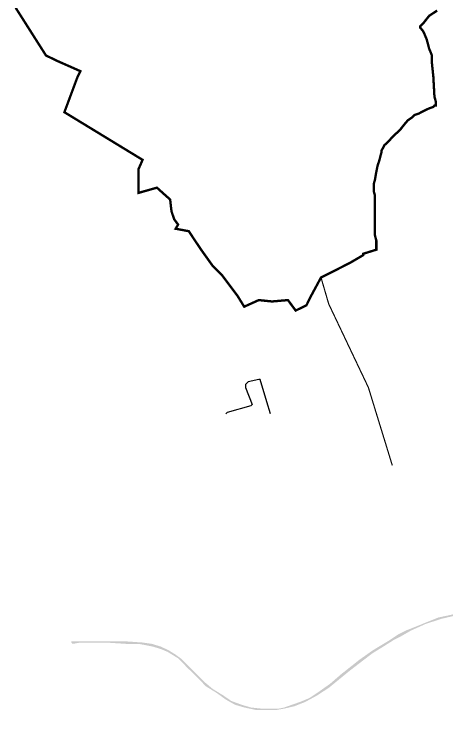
# Model space of a CAD drawing. Header units: millimetres. Extents: x -3588 to 75209, y -3737 to 38254.
# Drawn here: x 17495 to 17938, y 32346 to 33089 of the extents above; entities that cross this region are included whole.
import ezdxf

# ---------------------------------------------------------------- set-up
doc = ezdxf.new("R2010")
doc.units = ezdxf.units.MM
doc.layers.add('H', color=250, linetype='Continuous')
doc.layers.add('P', color=253, linetype='Continuous')

msp = doc.modelspace()

# ---------------------------------------------------------------- hatches: boundary and pattern name
at = {"layer": 'H', "linetype": 'Continuous'}
msp.add_hatch(color=256, dxfattribs=at).paths.add_polyline_path([(17572.073, 32445.379), (17562.486, 32445.379), (17554.58, 32443.97), (17553.156, 32445.379), (17553.156, 32446.499), (17554.58, 32446.499), (17561.35, 32446.499), (17570.664, 32446.499), (17588.444, 32446.499), (17609.905, 32446.499), (17626.277, 32445.379), (17635.879, 32443.97), (17645.193, 32441.138), (17653.371, 32437.185), (17660.157, 32432.96), (17665.518, 32429.007), (17673.696, 32420.813), (17688.66, 32405.85), (17697.974, 32397.96), (17708.984, 32391.174), (17717.178, 32385.525), (17727.901, 32381.572), (17737.503, 32378.755), (17748.225, 32377.635), (17756.403, 32377.635), (17765.733, 32377.635), (17771.367, 32378.755), (17779.273, 32381.572), (17787.466, 32384.405), (17797.053, 32388.358), (17805.247, 32393.719), (17818.802, 32403.321), (17829.524, 32412.635), (17848.441, 32427.599), (17861.98, 32437.185), (17879.776, 32447.923), (17887.682, 32453.285), (17895.86, 32457.51), (17909.415, 32462.871), (17919.001, 32466.824), (17929.739, 32471.065), (17941.87, 32473.609), (17958.242, 32477.834), (17979.975, 32483.196), (17989.305, 32486.028), (18001.724, 32487.148), (18012.447, 32488.573), (18020.625, 32489.981), (18028.818, 32488.573), (18034.18, 32487.148), (18040.949, 32486.028), (18050.279, 32481.787), (18055.913, 32477.834), (18062.698, 32473.609), (18066.651, 32468.248), (18073.421, 32461.462), (18078.782, 32454.693), (18084.143, 32445.379), (18089.793, 32435.777), (18099.107, 32416.86), (18105.876, 32405.85), (18116.887, 32392.31), (18120.84, 32388.358), (18126.201, 32382.996), (18132.987, 32378.755), (18132.987, 32377.635), (18139.756, 32373.394), (18149.358, 32369.441), (18160.081, 32365.2), (18166.85, 32364.08), (18185.767, 32358.431), (18196.777, 32355.886), (18206.092, 32353.069), (18218.51, 32349.116), (18230.657, 32343.755), (18241.38, 32336.986), (18245.621, 32334.153), (18246.741, 32332.745), (18254.935, 32325.975), (18261.704, 32316.661), (18267.066, 32307.059), (18272.715, 32297.456), (18283.438, 32276.011), (18295.584, 32248.901), (18302.354, 32232.529), (18303.762, 32232.529), (18303.762, 32231.121), (18303.762, 32229.985), (18302.354, 32229.985), (18300.946, 32229.985), (18300.946, 32231.121), (18293.04, 32244.676), (18287.39, 32256.807), (18284.846, 32265.001), (18276.668, 32283.901), (18268.474, 32301.697), (18267.066, 32303.106), (18261.704, 32312.42), (18254.935, 32322.022), (18248.149, 32330.2), (18238.835, 32336.986), (18236.019, 32338.106), (18236.019, 32339.514), (18225.296, 32344.875), (18214.285, 32349.116), (18206.092, 32351.661), (18200.73, 32353.069), (18184.647, 32357.31), (18154.72, 32365.2), (18141.165, 32370.849), (18138.348, 32371.986), (18132.987, 32374.802), (18132.987, 32376.211), (18126.201, 32380.164), (18120.84, 32385.525), (18114.07, 32391.174), (18110.117, 32397.96), (18104.468, 32405.85), (18100.515, 32412.635), (18095.154, 32420.813), (18088.384, 32432.96), (18080.19, 32446.499), (18072.012, 32458.934), (18066.651, 32466.824), (18061.274, 32472.473), (18054.504, 32477.834), (18044.902, 32481.787), (18034.18, 32486.028), (18027.41, 32487.148), (18017.808, 32487.148), (18004.253, 32486.028), (17993.53, 32484.62), (17974.614, 32480.379), (17955.425, 32475.018), (17944.703, 32472.473), (17932.556, 32469.656), (17916.184, 32464.295), (17901.221, 32457.51), (17891.907, 32452.148), (17883.729, 32447.923), (17872.99, 32441.138), (17861.98, 32434.368), (17851.257, 32426.174), (17839.126, 32416.86), (17817.377, 32399.08), (17805.247, 32391.174), (17792.828, 32384.405), (17782.105, 32380.164), (17771.367, 32377.635), (17763.189, 32376.211), (17753.587, 32376.211), (17742.864, 32376.211), (17730.717, 32378.755), (17721.131, 32381.572), (17711.529, 32386.949), (17702.215, 32393.719), (17691.204, 32400.488), (17680.482, 32411.499), (17672.288, 32419.405), (17662.974, 32429.007), (17651.963, 32435.777), (17645.193, 32438.609), (17637, 32441.138), (17630.23, 32442.546), (17622.324, 32443.97), (17609.905, 32443.97), (17588.444, 32445.379), (17572.073, 32445.379), (17572.073, 32445.379)])

# ---------------------------------------------------------------- linework, layer by layer
at = {"layer": 'P'}
for points, const_width in [([(17496.135, 33095.77), (17527.198, 33046.926), (17538.209, 33041.565), (17562.486, 33030.843), (17559.654, 33025.193), (17546.098, 32988.785), (17626.277, 32939.941), (17622.036, 32930.339), (17622.036, 32906.078), (17640.952, 32911.439), (17654.508, 32899.292), (17655.916, 32887.161), (17658.733, 32878.967), (17662.686, 32873.606), (17660.157, 32869.365), (17673.696, 32866.837), (17679.057, 32858.643), (17687.251, 32846.512), (17697.974, 32831.548), (17707.576, 32821.946), (17723.66, 32800.501), (17730.445, 32789.491), (17745.409, 32796.26), (17758.948, 32794.852), (17775.32, 32796.26), (17783.225, 32785.538), (17794.236, 32790.899), (17799.597, 32801.621), (17809.2, 32819.402), (17817.105, 32823.354), (17838.838, 32834.365), (17852.394, 32842.271), (17852.394, 32843.679), (17865.933, 32847.92), (17865.933, 32851.873), (17865.933, 32857.234), (17864.524, 32862.596), (17864.524, 32868.245), (17864.524, 32873.606), (17864.524, 32878.967), (17864.524, 32884.329), (17864.524, 32891.114), (17864.524, 32893.931), (17864.524, 32900.7), (17864.524, 32903.245), (17863.404, 32907.486), (17863.404, 32910.015), (17863.404, 32915.664), (17864.524, 32919.617), (17865.933, 32927.811), (17867.357, 32934.58), (17868.765, 32938.533), (17871.294, 32948.135), (17871.294, 32949.544), (17872.718, 32952.088), (17874.127, 32954.905), (17876.943, 32957.45), (17882.304, 32963.099), (17884.849, 32965.627), (17890.498, 32970.989), (17895.86, 32977.774), (17898.404, 32980.591), (17902.629, 32983.424), (17905.174, 32985.952), (17909.415, 32987.376), (17914.776, 32990.193), (17920.137, 32992.738), (17924.378, 32994.146), (17925.498, 32995.554), (17926.907, 32995.554), (17926.907, 32996.963), (17926.907, 32999.507), (17925.498, 33004.869), (17924.378, 33025.193), (17922.954, 33038.748), (17922.954, 33044.398), (17922.954, 33046.926), (17920.137, 33053.712), (17918.729, 33059.073), (17917.593, 33063.298), (17914.776, 33070.084), (17913.368, 33072.612), (17910.823, 33075.445), (17910.823, 33076.853), (17914.776, 33080.806), (17920.137, 33087.576), (17928.331, 33092.937)], 2.417), ([(17809.2, 32819.402), (17817.105, 32823.354), (17838.838, 32834.365), (17852.394, 32842.271), (17852.394, 32843.679), (17865.933, 32847.92), (17865.933, 32851.873), (17865.933, 32857.234), (17864.524, 32862.596), (17864.524, 32868.245), (17864.524, 32873.606), (17864.524, 32878.967), (17864.524, 32884.329), (17864.524, 32891.114), (17864.524, 32893.931), (17864.524, 32900.7), (17864.524, 32903.245), (17863.404, 32907.486), (17863.404, 32910.015), (17863.404, 32915.664), (17864.524, 32919.617), (17865.933, 32927.811), (17867.357, 32934.58), (17868.765, 32938.533), (17871.294, 32948.135), (17871.294, 32949.544), (17872.718, 32952.088), (17874.127, 32954.905), (17876.943, 32957.45), (17882.304, 32963.099), (17884.849, 32965.627), (17890.498, 32970.989), (17895.86, 32977.774), (17898.404, 32980.591), (17902.629, 32983.424), (17905.174, 32985.952), (17909.415, 32987.376), (17914.776, 32990.193), (17920.137, 32992.738), (17924.378, 32994.146), (17925.498, 32995.554), (17926.907, 32995.554), (17926.907, 32996.963), (17926.907, 32999.507), (17925.498, 33004.869), (17924.378, 33025.193), (17922.954, 33038.748), (17922.954, 33044.398), (17922.954, 33046.926), (17920.137, 33053.712), (17918.729, 33059.073), (17917.593, 33063.298), (17914.776, 33070.084), (17913.368, 33072.612), (17910.823, 33075.445), (17910.823, 33076.853), (17914.776, 33080.806), (17920.137, 33087.576), (17928.331, 33092.937)], 1.2), ([(17882.304, 32626.893), (17857.755, 32706.767), (17817.105, 32792.307), (17809.2, 32819.402)], 1.2)]:
    msp.add_lwpolyline(points, dxfattribs=dict(at, const_width=const_width))
msp.add_lwpolyline([(17757.54, 32679.673), (17753.587, 32692.092), (17746.817, 32714.961), (17745.409, 32714.961), (17734.67, 32712.417), (17733.262, 32711.008), (17731.854, 32709.6), (17731.854, 32706.767), (17738.623, 32689.275), (17737.215, 32687.867), (17712.937, 32681.081), (17711.529, 32679.673)], dxfattribs=at)

doc.saveas('drawing.dxf')
